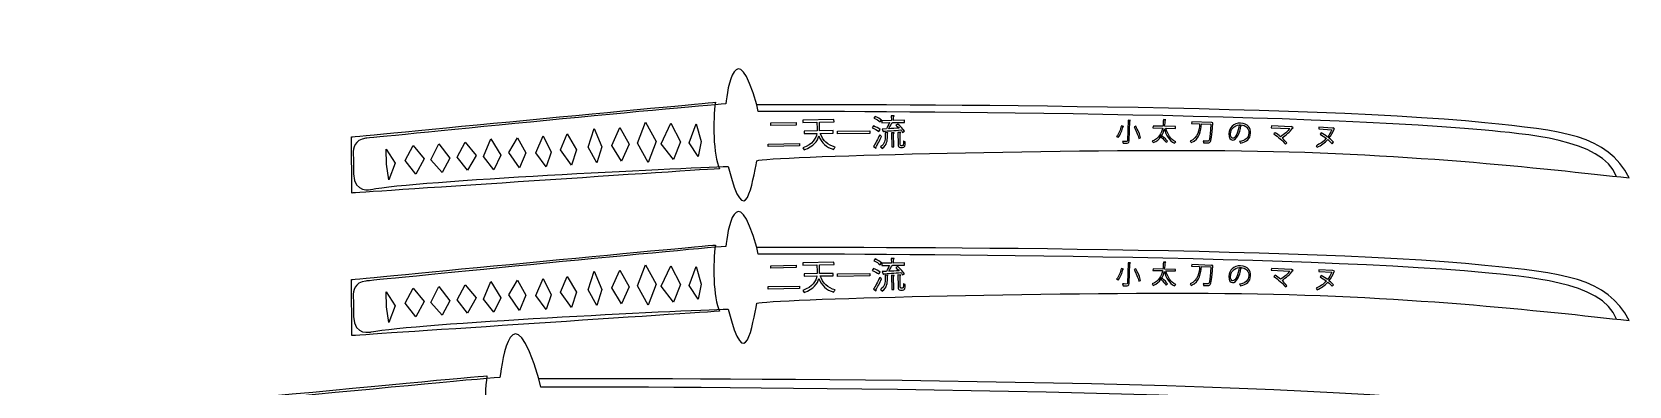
# Model space of a CAD drawing. Extents: x -259 to 741, y -88 to 342.
# Drawn here: x -259 to 741, y 121 to 342 of the extents above; entities that cross this region are included whole.
import ezdxf

# ---------------------------------------------------------------- set-up
doc = ezdxf.new("R2010")
doc.units = 0
doc.header["$MEASUREMENT"] = 0
doc.layers.add('LAYER_1', color=7, linetype='CONTINUOUS')

# ---------------------------------------------------------------- blocks, each defined once
blk = doc.blocks.new('BLOCK_3')
at = {"layer": 'LAYER_1', "color": 5}
for points in [[(203.9, 196.3), (219.8, 196.6), (219.8, 195.1), (203.9, 194.8), (203.9, 196.3)], [(245.6, 191.1), (265.9, 191.5), (265.9, 189.9), (245.7, 189.5), (245.6, 191.1)], [(202.2, 183.2), (221.9, 183.5), (221.9, 182), (202.2, 181.6), (202.2, 183.2)]]:
    blk.add_lwpolyline(points, dxfattribs=at)
for points, knots in [([(269.3, 200.5), (270.7, 199.9), (272.4, 198.9), (273.3, 198.1), (273.3, 198.1), (272.4, 196.9), (272.4, 196.9), (271.6, 197.7), (269.9, 198.8), (268.4, 199.4), (268.4, 199.4), (269.3, 200.5), (269.3, 200.5)], [0, 0, 0, 0, 1, 1, 1, 2, 2, 2, 3, 3, 3, 4, 4, 4, 4]), ([(273.7, 192.6), (273.7, 192.6), (276.3, 192.7), (276.3, 192.7), (276.9, 193.8), (277.7, 195.3), (278.2, 196.5), (278.2, 196.5), (273.4, 196.5), (273.4, 196.5), (273.4, 196.5), (273.4, 197.8), (273.4, 197.8), (273.4, 197.8), (279.4, 197.9), (279.4, 197.9), (279.4, 197.9), (279.3, 200.8), (279.3, 200.8), (279.3, 200.8), (281.2, 200.8), (281.2, 200.8), (281.2, 200.6), (281.1, 200.5), (280.8, 200.5), (280.8, 200.5), (280.8, 197.9), (280.8, 197.9), (280.8, 197.9), (287.6, 198.1), (287.6, 198.1), (287.6, 198.1), (287.6, 196.7), (287.6, 196.7), (287.6, 196.7), (280.2, 196.6), (280.2, 196.6), (280.1, 196.4), (280, 196.4), (279.7, 196.4), (279.2, 195.3), (278.5, 193.9), (277.8, 192.8), (279.8, 192.9), (282.1, 193), (284.3, 193.1), (283.6, 193.8), (282.9, 194.5), (282.2, 195.1), (282.2, 195.1), (283.4, 195.7), (283.4, 195.7), (285, 194.4), (286.8, 192.5), (287.6, 191.2), (287.6, 191.2), (286.4, 190.5), (286.4, 190.5), (286.2, 190.9), (285.8, 191.4), (285.3, 192), (281.4, 191.7), (277.2, 191.4), (274.6, 191.2), (274.6, 191.1), (274.5, 191), (274.3, 190.9), (274.3, 190.9), (273.7, 192.6), (273.7, 192.6)], [0, 0, 0, 0, 1, 1, 1, 2, 2, 2, 3, 3, 3, 4, 4, 4, 5, 5, 5, 6, 6, 6, 7, 7, 7, 8, 8, 8, 9, 9, 9, 10, 10, 10, 11, 11, 11, 12, 12, 12, 13, 13, 13, 14, 14, 14, 15, 15, 15, 16, 16, 16, 17, 17, 17, 18, 18, 18, 19, 19, 19, 20, 20, 20, 21, 21, 21, 22, 22, 22, 23, 23, 23, 23]), ([(243, 190), (243, 190), (234.9, 189.9), (234.9, 189.9), (236.5, 185.4), (239.4, 182.3), (244.3, 181.2), (243.9, 180.9), (243.5, 180.3), (243.3, 179.8), (238.6, 181.1), (235.7, 183.9), (234, 188.3), (233.2, 185), (230.8, 181.8), (224.8, 179.5), (224.6, 179.9), (224.2, 180.5), (223.9, 180.8), (230.3, 183.2), (232.2, 186.5), (232.7, 189.9), (232.7, 189.9), (224.8, 189.7), (224.8, 189.7), (224.8, 189.7), (224.8, 191.2), (224.8, 191.2), (224.8, 191.2), (232.9, 191.4), (232.9, 191.4), (232.9, 191.8), (232.9, 192.3), (232.9, 192.7), (232.9, 192.7), (232.8, 196.8), (232.8, 196.8), (232.8, 196.8), (224, 196.6), (224, 196.6), (224, 196.6), (224, 198.1), (224, 198.1), (224, 198.1), (243.4, 198.5), (243.4, 198.5), (243.4, 198.5), (243.5, 197), (243.5, 197), (243.5, 197), (234.4, 196.8), (234.4, 196.8), (234.4, 196.8), (234.4, 192.8), (234.4, 192.8), (234.4, 192.3), (234.4, 191.9), (234.4, 191.4), (234.4, 191.4), (243, 191.5), (243, 191.5), (243, 191.5), (243, 190), (243, 190)], [0, 0, 0, 0, 1, 1, 1, 2, 2, 2, 3, 3, 3, 4, 4, 4, 5, 5, 5, 6, 6, 6, 7, 7, 7, 8, 8, 8, 9, 9, 9, 10, 10, 10, 11, 11, 11, 12, 12, 12, 13, 13, 13, 14, 14, 14, 15, 15, 15, 16, 16, 16, 17, 17, 17, 18, 18, 18, 19, 19, 19, 20, 20, 20, 21, 21, 21, 21]), ([(268.2, 194.5), (269.6, 194), (271.4, 193), (272.3, 192.3), (272.3, 192.3), (271.5, 191.1), (271.5, 191.1), (270.6, 191.8), (268.8, 192.8), (267.4, 193.3), (267.4, 193.3), (268.2, 194.5), (268.2, 194.5)], [0, 0, 0, 0, 1, 1, 1, 2, 2, 2, 3, 3, 3, 4, 4, 4, 4]), ([(276.9, 188), (277, 185.5), (276.7, 182.6), (273.7, 180.4), (273.5, 180.8), (273, 181.2), (272.6, 181.4), (275.4, 183.3), (275.6, 185.9), (275.6, 188), (275.6, 188), (275.5, 190.3), (275.5, 190.3), (275.5, 190.3), (277.3, 190.2), (277.3, 190.2), (277.3, 190.1), (277.2, 190), (276.9, 189.9), (276.9, 189.9), (276.9, 188), (276.9, 188)], [0, 0, 0, 0, 1, 1, 1, 2, 2, 2, 3, 3, 3, 4, 4, 4, 5, 5, 5, 6, 6, 6, 7, 7, 7, 7]), ([(279.6, 181.4), (279.6, 181.4), (279.5, 190.3), (279.5, 190.3), (279.5, 190.3), (281.2, 190.2), (281.2, 190.2), (281.2, 190), (281.1, 189.9), (280.8, 189.9), (280.8, 189.9), (281, 181.5), (281, 181.5), (281, 181.5), (279.6, 181.4), (279.6, 181.4)], [0, 0, 0, 0, 1, 1, 1, 2, 2, 2, 3, 3, 3, 4, 4, 4, 5, 5, 5, 5]), ([(285, 183.1), (285, 182.3), (285, 182.2), (285.5, 182.2), (285.5, 182.2), (286.2, 182.2), (286.2, 182.2), (286.8, 182.2), (286.9, 182.4), (286.9, 182.9), (287, 183.3), (287, 184.1), (287, 185.2), (287.3, 184.9), (287.7, 184.7), (288.1, 184.6), (288, 182.1), (288, 181), (286.3, 181), (286.3, 181), (285.2, 181), (285.2, 181), (283.6, 180.9), (283.6, 182), (283.6, 183.2), (283.6, 183.2), (283.5, 190.5), (283.5, 190.5), (283.5, 190.5), (285.3, 190.4), (285.3, 190.4), (285.3, 190.2), (285.2, 190.1), (284.9, 190.1), (284.9, 190.1), (285, 183.1), (285, 183.1)], [0, 0, 0, 0, 1, 1, 1, 2, 2, 2, 3, 3, 3, 4, 4, 4, 5, 5, 5, 6, 6, 6, 7, 7, 7, 8, 8, 8, 9, 9, 9, 10, 10, 10, 11, 11, 11, 12, 12, 12, 12]), ([(268.2, 181.6), (269.4, 183.3), (270.9, 186.3), (272.1, 188.9), (272.1, 188.9), (273.2, 188), (273.2, 188), (272.2, 185.6), (270.8, 182.8), (269.7, 181.1), (269.8, 181), (269.8, 180.9), (269.8, 180.8), (269.8, 180.7), (269.8, 180.6), (269.8, 180.5), (269.8, 180.5), (268.2, 181.6), (268.2, 181.6)], [0, 0, 0, 0, 1, 1, 1, 2, 2, 2, 3, 3, 3, 4, 4, 4, 5, 5, 5, 6, 6, 6, 6])]:
    blk.add_open_spline(points, degree=3, knots=knots, dxfattribs=at)
blk = doc.blocks.new('BLOCK_4')
at = {"layer": 'LAYER_1', "color": 5}
for points, knots in [([(424.8, 194.2), (424.8, 194), (424.6, 194), (424.4, 194), (423.9, 191.9), (422.9, 189.1), (421.4, 187.3), (421.1, 187.5), (420.7, 187.8), (420.4, 187.9), (421.9, 189.6), (422.9, 192.3), (423.4, 194.5), (423.4, 194.5), (424.8, 194.2), (424.8, 194.2)], [0, 0, 0, 0, 1, 1, 1, 2, 2, 2, 3, 3, 3, 4, 4, 4, 5, 5, 5, 5]), ([(427.7, 198.1), (427.7, 198.1), (429.1, 198), (429.1, 198), (429.1, 197.9), (429, 197.8), (428.8, 197.8), (428.8, 197.8), (428.4, 185.2), (428.4, 185.2), (428.4, 184.4), (428.1, 184), (427.6, 183.9), (427, 183.7), (426, 183.7), (424.6, 183.8), (424.5, 184.1), (424.3, 184.6), (424.1, 184.9), (424.9, 184.9), (425.5, 184.8), (426, 184.8), (427.1, 184.8), (427.3, 184.8), (427.3, 185.2), (427.3, 185.2), (427.7, 198.1), (427.7, 198.1)], [0, 0, 0, 0, 1, 1, 1, 2, 2, 2, 3, 3, 3, 4, 4, 4, 5, 5, 5, 6, 6, 6, 7, 7, 7, 8, 8, 8, 9, 9, 9, 9]), ([(434.3, 186.7), (433.9, 188.6), (432.7, 191.6), (431.4, 193.9), (431.4, 193.9), (432.4, 194.3), (432.4, 194.3), (433.8, 192), (435.1, 189), (435.4, 187.1), (435.4, 187.1), (434.3, 186.7), (434.3, 186.7)], [0, 0, 0, 0, 1, 1, 1, 2, 2, 2, 3, 3, 3, 4, 4, 4, 4]), ([(457.3, 193), (457.3, 193), (451.3, 193.1), (451.3, 193.1), (452.3, 189.2), (454.3, 186.1), (457.5, 184.6), (457.2, 184.4), (456.9, 184), (456.7, 183.7), (453.4, 185.3), (451.4, 188.6), (450.3, 192.7), (449.5, 189.4), (447.8, 185.9), (443.4, 184), (443.3, 184.3), (442.9, 184.7), (442.7, 184.9), (446.9, 186.6), (448.6, 189.9), (449.2, 193.2), (449.2, 193.2), (443.2, 193.3), (443.2, 193.3), (443.2, 193.3), (443.3, 194.4), (443.3, 194.4), (443.3, 194.4), (449.4, 194.2), (449.4, 194.2), (449.7, 195.8), (449.7, 197.3), (449.7, 198.5), (449.7, 198.5), (451.2, 198.4), (451.2, 198.4), (451.2, 198.3), (451.1, 198.2), (450.9, 198.1), (450.8, 197), (450.8, 195.7), (450.5, 194.2), (450.5, 194.2), (457.3, 194), (457.3, 194), (457.3, 194), (457.3, 193), (457.3, 193)], [0, 0, 0, 0, 1, 1, 1, 2, 2, 2, 3, 3, 3, 4, 4, 4, 5, 5, 5, 6, 6, 6, 7, 7, 7, 8, 8, 8, 9, 9, 9, 10, 10, 10, 11, 11, 11, 12, 12, 12, 13, 13, 13, 14, 14, 14, 15, 15, 15, 16, 16, 16, 16]), ([(480, 196.6), (480, 196.6), (480.6, 196.5), (480.6, 196.5), (480.6, 196.4), (480.6, 196.2), (480.6, 196.1), (480.1, 188), (479.7, 185.3), (479, 184.5), (478.5, 183.9), (478, 183.8), (476.8, 183.9), (476.2, 183.9), (475.6, 183.9), (474.9, 184), (474.9, 184.3), (474.8, 184.8), (474.6, 185.1), (475.8, 185), (476.9, 184.9), (477.4, 184.9), (478.4, 184.9), (478.8, 185.6), (479.5, 195.5), (479.5, 195.5), (473.5, 195.7), (473.5, 195.7), (473.2, 191.8), (472.6, 186.4), (467.2, 184), (467, 184.3), (466.7, 184.7), (466.4, 184.9), (471.5, 187), (472.1, 191.9), (472.4, 195.8), (472.4, 195.8), (467.4, 195.9), (467.4, 195.9), (467.4, 195.9), (467.5, 197), (467.5, 197), (467.5, 197), (479.8, 196.5), (479.8, 196.5), (479.8, 196.5), (480, 196.6), (480, 196.6)], [0, 0, 0, 0, 1, 1, 1, 2, 2, 2, 3, 3, 3, 4, 4, 4, 5, 5, 5, 6, 6, 6, 7, 7, 7, 8, 8, 8, 9, 9, 9, 10, 10, 10, 11, 11, 11, 12, 12, 12, 13, 13, 13, 14, 14, 14, 15, 15, 15, 16, 16, 16, 16]), ([(498.7, 194.9), (498.6, 194.7), (498.5, 194.6), (498.3, 194.6), (497.5, 189.8), (495.6, 185.6), (493, 185.7), (491.7, 185.7), (490.6, 187.1), (490.7, 189.6), (490.8, 193.4), (493.9, 196.4), (498.1, 196.2), (502.6, 196), (504.5, 193.1), (504.3, 190), (504.2, 186.2), (501.9, 184.5), (498, 183.8), (497.9, 184.1), (497.7, 184.5), (497.4, 184.8), (501.1, 185.3), (503, 187), (503.2, 190), (503.3, 192.6), (501.7, 195), (498, 195.2), (497.9, 195.2), (497.7, 195.2), (497.6, 195.2), (497.6, 195.2), (498.7, 194.9), (498.7, 194.9)], [0, 0, 0, 0, 1, 1, 1, 2, 2, 2, 3, 3, 3, 4, 4, 4, 5, 5, 5, 6, 6, 6, 7, 7, 7, 8, 8, 8, 9, 9, 9, 10, 10, 10, 11, 11, 11, 11]), ([(497.2, 195.1), (494, 194.9), (491.9, 192.4), (491.7, 189.6), (491.7, 187.9), (492.3, 186.8), (493.1, 186.8), (495, 186.7), (496.6, 190.8), (497.2, 195.1)], [0, 0, 0, 0, 1, 1, 1, 2, 2, 2, 3, 3, 3, 3]), ([(530.9, 193.3), (530.8, 193.2), (530.7, 193.1), (530.6, 193.1), (529, 190.9), (526.5, 188.7), (524, 187.1), (525.1, 186), (526.3, 184.8), (527.1, 183.8), (527.1, 183.8), (526.1, 183.1), (526.1, 183.1), (524.5, 185.1), (521.5, 187.8), (518.9, 189.5), (518.9, 189.5), (519.7, 190.3), (519.7, 190.3), (520.8, 189.6), (522, 188.7), (523.1, 187.8), (525.3, 189.2), (527.6, 191.1), (528.9, 192.9), (528.9, 192.9), (517.3, 193.4), (517.3, 193.4), (517.3, 193.4), (517.4, 194.5), (517.4, 194.5), (517.4, 194.5), (529.8, 193.9), (529.8, 193.9), (529.8, 193.9), (530, 194), (530, 194), (530, 194), (530.9, 193.3), (530.9, 193.3)], [0, 0, 0, 0, 1, 1, 1, 2, 2, 2, 3, 3, 3, 4, 4, 4, 5, 5, 5, 6, 6, 6, 7, 7, 7, 8, 8, 8, 9, 9, 9, 10, 10, 10, 11, 11, 11, 12, 12, 12, 13, 13, 13, 13]), ([(547.1, 193.8), (547.1, 193.8), (555.7, 193.2), (555.7, 193.2), (555.7, 193.2), (555.9, 193.3), (555.9, 193.3), (555.9, 193.3), (556.8, 192.8), (556.8, 192.8), (556.8, 192.7), (556.7, 192.6), (556.6, 192.6), (555.8, 190.5), (554.7, 188.5), (553.4, 186.9), (554.6, 186), (555.6, 185.1), (556.3, 184.3), (556.3, 184.3), (555.5, 183.4), (555.5, 183.4), (554.7, 184.2), (553.8, 185.1), (552.6, 186), (550.8, 183.9), (548.5, 182.3), (546, 181.3), (545.8, 181.6), (545.5, 181.9), (545.3, 182.2), (547.7, 183.1), (550, 184.7), (551.8, 186.7), (550.5, 187.6), (549.2, 188.6), (547.8, 189.4), (547.8, 189.4), (548.6, 190.2), (548.6, 190.2), (549.9, 189.4), (551.3, 188.5), (552.5, 187.6), (553.5, 188.9), (554.4, 190.4), (555.1, 192.2), (555.1, 192.2), (547.1, 192.7), (547.1, 192.7), (547.1, 192.7), (547.1, 193.8), (547.1, 193.8)], [0, 0, 0, 0, 1, 1, 1, 2, 2, 2, 3, 3, 3, 4, 4, 4, 5, 5, 5, 6, 6, 6, 7, 7, 7, 8, 8, 8, 9, 9, 9, 10, 10, 10, 11, 11, 11, 12, 12, 12, 13, 13, 13, 14, 14, 14, 15, 15, 15, 16, 16, 16, 17, 17, 17, 17]), ([(451.4, 184.2), (450.8, 185.1), (449.4, 186.5), (448.3, 187.6), (448.3, 187.6), (449.2, 188.2), (449.2, 188.2), (450.3, 187.2), (451.7, 185.8), (452.4, 184.9), (452.4, 184.9), (451.4, 184.2), (451.4, 184.2)], [0, 0, 0, 0, 1, 1, 1, 2, 2, 2, 3, 3, 3, 4, 4, 4, 4])]:
    blk.add_open_spline(points, degree=3, knots=knots, dxfattribs=at)
blk = doc.blocks.new('BLOCK_5')
at = {"layer": 'LAYER_1', "color": 5}
for points in [[(203.9, 285.5), (219.8, 285.8), (219.8, 284.2), (203.9, 284), (203.9, 285.5)], [(245.6, 280.3), (265.9, 280.6), (265.9, 279), (245.7, 278.7), (245.6, 280.3)], [(202.2, 272.3), (221.9, 272.7), (221.9, 271.1), (202.2, 270.8), (202.2, 272.3)]]:
    blk.add_lwpolyline(points, dxfattribs=at)
for points, knots in [([(243, 279.2), (243, 279.2), (234.9, 279), (234.9, 279), (236.5, 274.5), (239.4, 271.5), (244.3, 270.4), (243.9, 270), (243.5, 269.4), (243.3, 269), (238.6, 270.2), (235.7, 273.1), (234, 277.4), (233.2, 274.1), (230.8, 270.9), (224.8, 268.7), (224.6, 269), (224.2, 269.6), (223.9, 269.9), (230.3, 272.3), (232.2, 275.7), (232.7, 279), (232.7, 279), (224.8, 278.9), (224.8, 278.9), (224.8, 278.9), (224.8, 280.4), (224.8, 280.4), (224.8, 280.4), (232.9, 280.5), (232.9, 280.5), (232.9, 281), (232.9, 281.4), (232.9, 281.9), (232.9, 281.9), (232.8, 285.9), (232.8, 285.9), (232.8, 285.9), (224, 285.8), (224, 285.8), (224, 285.8), (224, 287.3), (224, 287.3), (224, 287.3), (243.4, 287.6), (243.4, 287.6), (243.4, 287.6), (243.5, 286.1), (243.5, 286.1), (243.5, 286.1), (234.4, 285.9), (234.4, 285.9), (234.4, 285.9), (234.4, 281.9), (234.4, 281.9), (234.4, 281.5), (234.4, 281), (234.4, 280.5), (234.4, 280.5), (243, 280.7), (243, 280.7), (243, 280.7), (243, 279.2), (243, 279.2)], [0, 0, 0, 0, 1, 1, 1, 2, 2, 2, 3, 3, 3, 4, 4, 4, 5, 5, 5, 6, 6, 6, 7, 7, 7, 8, 8, 8, 9, 9, 9, 10, 10, 10, 11, 11, 11, 12, 12, 12, 13, 13, 13, 14, 14, 14, 15, 15, 15, 16, 16, 16, 17, 17, 17, 18, 18, 18, 19, 19, 19, 20, 20, 20, 21, 21, 21, 21]), ([(268.2, 283.6), (269.6, 283.1), (271.4, 282.2), (272.3, 281.4), (272.3, 281.4), (271.5, 280.2), (271.5, 280.2), (270.6, 280.9), (268.8, 281.9), (267.4, 282.5), (267.4, 282.5), (268.2, 283.6), (268.2, 283.6)], [0, 0, 0, 0, 1, 1, 1, 2, 2, 2, 3, 3, 3, 4, 4, 4, 4]), ([(269.3, 289.6), (270.7, 289), (272.4, 288.1), (273.3, 287.3), (273.3, 287.3), (272.4, 286.1), (272.4, 286.1), (271.6, 286.9), (269.9, 287.9), (268.4, 288.5), (268.4, 288.5), (269.3, 289.6), (269.3, 289.6)], [0, 0, 0, 0, 1, 1, 1, 2, 2, 2, 3, 3, 3, 4, 4, 4, 4]), ([(273.7, 281.7), (273.7, 281.7), (276.3, 281.9), (276.3, 281.9), (276.9, 282.9), (277.7, 284.4), (278.2, 285.7), (278.2, 285.7), (273.4, 285.6), (273.4, 285.6), (273.4, 285.6), (273.4, 286.9), (273.4, 286.9), (273.4, 286.9), (279.4, 287.1), (279.4, 287.1), (279.4, 287.1), (279.3, 290), (279.3, 290), (279.3, 290), (281.2, 289.9), (281.2, 289.9), (281.2, 289.7), (281.1, 289.6), (280.8, 289.6), (280.8, 289.6), (280.8, 287.1), (280.8, 287.1), (280.8, 287.1), (287.6, 287.2), (287.6, 287.2), (287.6, 287.2), (287.6, 285.8), (287.6, 285.8), (287.6, 285.8), (280.2, 285.7), (280.2, 285.7), (280.1, 285.6), (280, 285.5), (279.7, 285.5), (279.2, 284.5), (278.5, 283.1), (277.8, 281.9), (279.8, 282), (282.1, 282.2), (284.3, 282.3), (283.6, 282.9), (282.9, 283.6), (282.2, 284.2), (282.2, 284.2), (283.4, 284.8), (283.4, 284.8), (285, 283.6), (286.8, 281.7), (287.6, 280.4), (287.6, 280.4), (286.4, 279.6), (286.4, 279.6), (286.2, 280.1), (285.8, 280.6), (285.3, 281.1), (281.4, 280.8), (277.2, 280.5), (274.6, 280.4), (274.6, 280.2), (274.5, 280.1), (274.3, 280.1), (274.3, 280.1), (273.7, 281.7), (273.7, 281.7)], [0, 0, 0, 0, 1, 1, 1, 2, 2, 2, 3, 3, 3, 4, 4, 4, 5, 5, 5, 6, 6, 6, 7, 7, 7, 8, 8, 8, 9, 9, 9, 10, 10, 10, 11, 11, 11, 12, 12, 12, 13, 13, 13, 14, 14, 14, 15, 15, 15, 16, 16, 16, 17, 17, 17, 18, 18, 18, 19, 19, 19, 20, 20, 20, 21, 21, 21, 22, 22, 22, 23, 23, 23, 23]), ([(268.2, 270.7), (269.4, 272.5), (270.9, 275.5), (272.1, 278), (272.1, 278), (273.2, 277.1), (273.2, 277.1), (272.2, 274.8), (270.8, 272), (269.7, 270.2), (269.8, 270.1), (269.8, 270), (269.8, 269.9), (269.8, 269.8), (269.8, 269.7), (269.8, 269.7), (269.8, 269.7), (268.2, 270.7), (268.2, 270.7)], [0, 0, 0, 0, 1, 1, 1, 2, 2, 2, 3, 3, 3, 4, 4, 4, 5, 5, 5, 6, 6, 6, 6]), ([(276.9, 277.1), (277, 274.6), (276.7, 271.8), (273.7, 269.6), (273.5, 269.9), (273, 270.3), (272.6, 270.5), (275.4, 272.5), (275.6, 275), (275.6, 277.1), (275.6, 277.1), (275.5, 279.5), (275.5, 279.5), (275.5, 279.5), (277.3, 279.4), (277.3, 279.4), (277.3, 279.2), (277.2, 279.1), (276.9, 279.1), (276.9, 279.1), (276.9, 277.1), (276.9, 277.1)], [0, 0, 0, 0, 1, 1, 1, 2, 2, 2, 3, 3, 3, 4, 4, 4, 5, 5, 5, 6, 6, 6, 7, 7, 7, 7]), ([(279.6, 270.6), (279.6, 270.6), (279.5, 279.4), (279.5, 279.4), (279.5, 279.4), (281.2, 279.3), (281.2, 279.3), (281.2, 279.2), (281.1, 279.1), (280.8, 279), (280.8, 279), (281, 270.6), (281, 270.6), (281, 270.6), (279.6, 270.6), (279.6, 270.6)], [0, 0, 0, 0, 1, 1, 1, 2, 2, 2, 3, 3, 3, 4, 4, 4, 5, 5, 5, 5]), ([(285, 272.2), (285, 271.4), (285, 271.3), (285.5, 271.3), (285.5, 271.3), (286.2, 271.3), (286.2, 271.3), (286.8, 271.3), (286.9, 271.5), (286.9, 272), (287, 272.4), (287, 273.2), (287, 274.3), (287.3, 274.1), (287.7, 273.9), (288.1, 273.8), (288, 271.2), (288, 270.1), (286.3, 270.1), (286.3, 270.1), (285.2, 270.1), (285.2, 270.1), (283.6, 270.1), (283.6, 271.1), (283.6, 272.3), (283.6, 272.3), (283.5, 279.6), (283.5, 279.6), (283.5, 279.6), (285.3, 279.5), (285.3, 279.5), (285.3, 279.4), (285.2, 279.2), (284.9, 279.2), (284.9, 279.2), (285, 272.2), (285, 272.2)], [0, 0, 0, 0, 1, 1, 1, 2, 2, 2, 3, 3, 3, 4, 4, 4, 5, 5, 5, 6, 6, 6, 7, 7, 7, 8, 8, 8, 9, 9, 9, 10, 10, 10, 11, 11, 11, 12, 12, 12, 12])]:
    blk.add_open_spline(points, degree=3, knots=knots, dxfattribs=at)
blk = doc.blocks.new('BLOCK_6')
at = {"layer": 'LAYER_1', "color": 5}
for points, knots in [([(424.8, 283.3), (424.8, 283.2), (424.6, 283.1), (424.4, 283.1), (423.9, 281.1), (422.9, 278.2), (421.4, 276.5), (421.1, 276.7), (420.7, 276.9), (420.4, 277.1), (421.9, 278.7), (422.9, 281.5), (423.4, 283.6), (423.4, 283.6), (424.8, 283.3), (424.8, 283.3)], [0, 0, 0, 0, 1, 1, 1, 2, 2, 2, 3, 3, 3, 4, 4, 4, 5, 5, 5, 5]), ([(427.7, 287.2), (427.7, 287.2), (429.1, 287.1), (429.1, 287.1), (429.1, 287), (429, 286.9), (428.8, 286.9), (428.8, 286.9), (428.4, 274.3), (428.4, 274.3), (428.4, 273.5), (428.1, 273.2), (427.6, 273), (427, 272.8), (426, 272.8), (424.6, 272.9), (424.5, 273.2), (424.3, 273.7), (424.1, 274), (424.9, 274), (425.5, 274), (426, 273.9), (427.1, 273.9), (427.3, 273.9), (427.3, 274.3), (427.3, 274.3), (427.7, 287.2), (427.7, 287.2)], [0, 0, 0, 0, 1, 1, 1, 2, 2, 2, 3, 3, 3, 4, 4, 4, 5, 5, 5, 6, 6, 6, 7, 7, 7, 8, 8, 8, 9, 9, 9, 9]), ([(434.3, 275.8), (433.9, 277.7), (432.7, 280.8), (431.4, 283.1), (431.4, 283.1), (432.4, 283.4), (432.4, 283.4), (433.8, 281.1), (435.1, 278.2), (435.4, 276.2), (435.4, 276.2), (434.3, 275.8), (434.3, 275.8)], [0, 0, 0, 0, 1, 1, 1, 2, 2, 2, 3, 3, 3, 4, 4, 4, 4]), ([(457.3, 282.1), (457.3, 282.1), (451.3, 282.2), (451.3, 282.2), (452.3, 278.4), (454.3, 275.2), (457.5, 273.8), (457.2, 273.5), (456.9, 273.1), (456.7, 272.8), (453.4, 274.5), (451.4, 277.7), (450.3, 281.8), (449.5, 278.5), (447.8, 275), (443.4, 273.2), (443.3, 273.5), (442.9, 273.8), (442.7, 274.1), (446.9, 275.8), (448.6, 279.1), (449.2, 282.3), (449.2, 282.3), (443.2, 282.5), (443.2, 282.5), (443.2, 282.5), (443.3, 283.5), (443.3, 283.5), (443.3, 283.5), (449.4, 283.4), (449.4, 283.4), (449.7, 285), (449.7, 286.4), (449.7, 287.7), (449.7, 287.7), (451.2, 287.5), (451.2, 287.5), (451.2, 287.4), (451.1, 287.3), (450.9, 287.3), (450.8, 286.2), (450.8, 284.8), (450.5, 283.4), (450.5, 283.4), (457.3, 283.2), (457.3, 283.2), (457.3, 283.2), (457.3, 282.1), (457.3, 282.1)], [0, 0, 0, 0, 1, 1, 1, 2, 2, 2, 3, 3, 3, 4, 4, 4, 5, 5, 5, 6, 6, 6, 7, 7, 7, 8, 8, 8, 9, 9, 9, 10, 10, 10, 11, 11, 11, 12, 12, 12, 13, 13, 13, 14, 14, 14, 15, 15, 15, 16, 16, 16, 16]), ([(480, 285.7), (480, 285.7), (480.6, 285.6), (480.6, 285.6), (480.6, 285.5), (480.6, 285.4), (480.6, 285.3), (480.1, 277.1), (479.7, 274.4), (479, 273.6), (478.5, 273), (478, 273), (476.8, 273), (476.2, 273), (475.6, 273.1), (474.9, 273.1), (474.9, 273.5), (474.8, 273.9), (474.6, 274.3), (475.8, 274.1), (476.9, 274.1), (477.4, 274.1), (478.4, 274), (478.8, 274.8), (479.5, 284.7), (479.5, 284.7), (473.5, 284.9), (473.5, 284.9), (473.2, 280.9), (472.6, 275.5), (467.2, 273.2), (467, 273.5), (466.7, 273.8), (466.4, 274.1), (471.5, 276.2), (472.1, 281.1), (472.4, 284.9), (472.4, 284.9), (467.4, 285.1), (467.4, 285.1), (467.4, 285.1), (467.5, 286.1), (467.5, 286.1), (467.5, 286.1), (479.8, 285.7), (479.8, 285.7), (479.8, 285.7), (480, 285.7), (480, 285.7)], [0, 0, 0, 0, 1, 1, 1, 2, 2, 2, 3, 3, 3, 4, 4, 4, 5, 5, 5, 6, 6, 6, 7, 7, 7, 8, 8, 8, 9, 9, 9, 10, 10, 10, 11, 11, 11, 12, 12, 12, 13, 13, 13, 14, 14, 14, 15, 15, 15, 16, 16, 16, 16]), ([(498.7, 284), (498.6, 283.9), (498.5, 283.8), (498.3, 283.8), (497.5, 278.9), (495.6, 274.7), (493, 274.8), (491.7, 274.9), (490.6, 276.3), (490.7, 278.7), (490.8, 282.5), (493.9, 285.6), (498.1, 285.4), (502.6, 285.2), (504.5, 282.2), (504.3, 279.1), (504.2, 275.4), (501.9, 273.7), (498, 272.9), (497.9, 273.2), (497.7, 273.6), (497.4, 273.9), (501.1, 274.5), (503, 276.1), (503.2, 279.1), (503.3, 281.7), (501.7, 284.2), (498, 284.3), (497.9, 284.3), (497.7, 284.3), (497.6, 284.3), (497.6, 284.3), (498.7, 284), (498.7, 284)], [0, 0, 0, 0, 1, 1, 1, 2, 2, 2, 3, 3, 3, 4, 4, 4, 5, 5, 5, 6, 6, 6, 7, 7, 7, 8, 8, 8, 9, 9, 9, 10, 10, 10, 11, 11, 11, 11]), ([(497.2, 284.3), (494, 284), (491.9, 281.5), (491.7, 278.7), (491.7, 277), (492.3, 276), (493.1, 275.9), (495, 275.8), (496.6, 280), (497.2, 284.3)], [0, 0, 0, 0, 1, 1, 1, 2, 2, 2, 3, 3, 3, 3]), ([(530.9, 282.4), (530.8, 282.3), (530.7, 282.3), (530.6, 282.3), (529, 280.1), (526.5, 277.8), (524, 276.2), (525.1, 275.2), (526.3, 273.9), (527.1, 273), (527.1, 273), (526.1, 272.2), (526.1, 272.2), (524.5, 274.2), (521.5, 276.9), (518.9, 278.6), (518.9, 278.6), (519.7, 279.4), (519.7, 279.4), (520.8, 278.7), (522, 277.8), (523.1, 276.9), (525.3, 278.3), (527.6, 280.3), (528.9, 282), (528.9, 282), (517.3, 282.5), (517.3, 282.5), (517.3, 282.5), (517.4, 283.6), (517.4, 283.6), (517.4, 283.6), (529.8, 283.1), (529.8, 283.1), (529.8, 283.1), (530, 283.2), (530, 283.2), (530, 283.2), (530.9, 282.4), (530.9, 282.4)], [0, 0, 0, 0, 1, 1, 1, 2, 2, 2, 3, 3, 3, 4, 4, 4, 5, 5, 5, 6, 6, 6, 7, 7, 7, 8, 8, 8, 9, 9, 9, 10, 10, 10, 11, 11, 11, 12, 12, 12, 13, 13, 13, 13]), ([(547.1, 282.9), (547.1, 282.9), (555.7, 282.3), (555.7, 282.3), (555.7, 282.3), (555.9, 282.5), (555.9, 282.5), (555.9, 282.5), (556.8, 281.9), (556.8, 281.9), (556.8, 281.8), (556.7, 281.8), (556.6, 281.7), (555.8, 279.6), (554.7, 277.6), (553.4, 276), (554.6, 275.1), (555.6, 274.2), (556.3, 273.4), (556.3, 273.4), (555.5, 272.5), (555.5, 272.5), (554.7, 273.3), (553.8, 274.2), (552.6, 275.1), (550.8, 273), (548.5, 271.5), (546, 270.4), (545.8, 270.7), (545.5, 271.1), (545.3, 271.3), (547.7, 272.3), (550, 273.8), (551.8, 275.8), (550.5, 276.8), (549.2, 277.7), (547.8, 278.5), (547.8, 278.5), (548.6, 279.3), (548.6, 279.3), (549.9, 278.5), (551.3, 277.6), (552.5, 276.7), (553.5, 278), (554.4, 279.5), (555.1, 281.3), (555.1, 281.3), (547.1, 281.8), (547.1, 281.8), (547.1, 281.8), (547.1, 282.9), (547.1, 282.9)], [0, 0, 0, 0, 1, 1, 1, 2, 2, 2, 3, 3, 3, 4, 4, 4, 5, 5, 5, 6, 6, 6, 7, 7, 7, 8, 8, 8, 9, 9, 9, 10, 10, 10, 11, 11, 11, 12, 12, 12, 13, 13, 13, 14, 14, 14, 15, 15, 15, 16, 16, 16, 17, 17, 17, 17]), ([(451.4, 273.4), (450.8, 274.3), (449.4, 275.7), (448.3, 276.7), (448.3, 276.7), (449.2, 277.3), (449.2, 277.3), (450.3, 276.3), (451.7, 275), (452.4, 274.1), (452.4, 274.1), (451.4, 273.4), (451.4, 273.4)], [0, 0, 0, 0, 1, 1, 1, 2, 2, 2, 3, 3, 3, 4, 4, 4, 4])]:
    blk.add_open_spline(points, degree=3, knots=knots, dxfattribs=at)
blk = doc.blocks.new('BLOCK_2')
at = {"layer": 'LAYER_1', "color": 5}
for points in [[(94.9, 260.6), (89.5, 270.3), (93.3, 282), (98.2, 270.5), (94.9, 260.6)], [(110.4, 261.7), (104.4, 271.5), (109.4, 282.7), (115.3, 272.2), (110.4, 261.7)], [(127.1, 260.7), (120.4, 272.8), (125.5, 286), (132.2, 273.9), (127.1, 260.7)], [(143.1, 262.6), (135.2, 272.5), (141.4, 285.3), (147.3, 273.7), (143.1, 262.6)], [(158.5, 264.6), (152.9, 273.1), (157.1, 284.9), (160.3, 273.9), (158.5, 264.6)], [(-18.4, 253.4), (-25.1, 262), (-20, 271.4), (-13.2, 263.1), (-18.4, 253.4)], [(-1.9, 254.5), (-8.9, 262.5), (-3.9, 272.4), (3, 263.5), (-1.9, 254.5)], [(14.1, 255.9), (7.6, 264.1), (12.5, 273.5), (19.5, 265.2), (14.1, 255.9)], [(30.4, 256.3), (24, 264.6), (28.7, 275.5), (34.8, 265.4), (30.4, 256.3)], [(46.6, 257.4), (39.9, 267.1), (45.3, 276.3), (50.5, 266.9), (46.6, 257.4)], [(63.2, 258.1), (56.8, 266.8), (61.4, 277.4), (66.5, 267.3), (63.2, 258.1)], [(79.1, 259.2), (72.3, 268.8), (76.4, 278.7), (82.2, 268.8), (79.1, 259.2)], [(-35.3, 249.9), (-36.7, 259.7), (-37, 269.1), (-31.3, 260.3), (-35.3, 249.9)], [(94.9, 171.5), (89.5, 181.1), (93.3, 192.9), (98.2, 181.4), (94.9, 171.5)], [(110.4, 172.5), (104.4, 182.4), (109.4, 193.5), (115.3, 183), (110.4, 172.5)], [(127.1, 171.6), (120.4, 183.7), (125.5, 196.9), (132.2, 184.8), (127.1, 171.6)], [(143.1, 173.4), (135.2, 183.4), (141.4, 196.1), (147.3, 184.6), (143.1, 173.4)], [(158.5, 175.4), (152.9, 183.9), (157.1, 195.8), (160.3, 184.7), (158.5, 175.4)], [(-18.4, 164.3), (-25.1, 172.9), (-20, 182.3), (-13.2, 173.9), (-18.4, 164.3)], [(-1.9, 165.4), (-8.9, 173.3), (-3.9, 183.3), (3, 174.4), (-1.9, 165.4)], [(14.1, 166.7), (7.6, 175), (12.5, 184.4), (19.5, 176.1), (14.1, 166.7)], [(30.4, 167.2), (24, 175.4), (28.7, 186.4), (34.8, 176.2), (30.4, 167.2)], [(46.6, 168.3), (39.9, 178), (45.3, 187.2), (50.5, 177.8), (46.6, 168.3)], [(63.2, 169), (56.8, 177.7), (61.4, 188.3), (66.5, 178.1), (63.2, 169)], [(79.1, 170.1), (72.3, 179.7), (76.4, 189.5), (82.2, 179.7), (79.1, 170.1)], [(-35.3, 160.8), (-36.7, 170.5), (-37, 179.9), (-31.3, 171.2), (-35.3, 160.8)]]:
    blk.add_lwpolyline(points, dxfattribs=at)
at = {"layer": 'LAYER_1', "color": 3}
for points in [[(741.3, 251.2), (687.9, 257), (598.3, 267.3), (488.3, 268.2), (378.4, 269.1), (202.3, 264.6), (195.2, 261.9), (192.5, 249.4), (188, 214.5), (177.3, 258.3), (146.9, 257.4), (-19.4, 249.4), (-46.2, 244), (-46.2, 244), (-57.1, 241.1), (-57.3, 253.6), (-57.5, 266.2), (-57.4, 261.8), (-57.5, 266.2), (-57.6, 269.8), (-56.9, 274.9), (-49.6, 275.9), (-49.6, 275.9), (150.3, 295.8), (175.7, 297.4), (176.7, 306.1), (182.1, 342.3), (195.2, 296.8), (195.2, 296.8), (528.6, 298.2), (650.9, 285.6), (698.8, 280.8), (727.8, 278.3), (741.3, 251.2)], [(741.3, 162), (687.9, 167.9), (598.3, 178.1), (488.3, 179), (378.4, 179.9), (202.3, 175.4), (195.2, 172.8), (192.5, 160.3), (188, 125.4), (177.3, 169.2), (146.9, 168.3), (-19.4, 160.3), (-46.2, 154.9), (-46.2, 154.9), (-57.1, 152), (-57.3, 164.5), (-57.5, 177), (-57.4, 172.6), (-57.5, 177), (-57.6, 180.7), (-56.9, 185.7), (-49.6, 186.7), (-49.6, 186.7), (150.3, 206.6), (175.7, 208.3), (176.7, 217), (182.1, 253.2), (195.2, 207.6), (195.2, 207.6), (528.6, 209), (650.9, 196.5), (698.8, 191.6), (727.8, 189.1), (741.3, 162)]]:
    blk.add_open_spline(points, degree=3, knots=[0, 0, 0, 0, 1, 1, 1, 2, 2, 2, 3, 3, 3, 4, 4, 4, 5, 5, 5, 6, 6, 6, 7, 7, 7, 8, 8, 8, 9, 9, 9, 10, 10, 10, 11, 11, 11, 11], dxfattribs=at)
at = {"layer": 'LAYER_1', "color": 5}
for points in [[(-58.7, 276.8), (-58.7, 276.8), (-58.4, 241.7), (-58.4, 241.7), (-58.4, 241.7), (142.4, 255.1), (171.8, 256.9), (167.7, 265), (167.7, 287.7), (169.2, 298.4), (157.6, 297.5), (-58.7, 276.8), (-58.7, 276.8)], [(-58.7, 187.6), (-58.7, 187.6), (-58.4, 152.6), (-58.4, 152.6), (-58.4, 152.6), (142.4, 165.9), (171.8, 167.8), (167.7, 175.9), (167.7, 198.5), (169.2, 209.2), (157.6, 208.4), (-58.7, 187.6), (-58.7, 187.6)]]:
    blk.add_open_spline(points, degree=3, knots=[0, 0, 0, 0, 1, 1, 1, 2, 2, 2, 3, 3, 3, 4, 4, 4, 4], dxfattribs=at)
at = {"layer": 'LAYER_1', "color": 1}
for points in [[(733.5, 251.9), (733.5, 251.9), (733.5, 251.9), (733.5, 251.9), (724.8, 276), (673.6, 278.5), (651.3, 281), (517.2, 293.2), (200.1, 292.7), (196.1, 292.7), (196.1, 292.7), (195.2, 296.8), (195.2, 296.8)], [(733.5, 162.8), (733.5, 162.8), (733.5, 162.8), (733.5, 162.8), (724.8, 186.9), (673.6, 189.4), (651.3, 191.9), (517.2, 204.1), (200.1, 203.5), (196.1, 203.5), (196.1, 203.5), (195.2, 207.6), (195.2, 207.6)]]:
    blk.add_open_spline(points, degree=3, knots=[0, 0, 0, 0, 1, 1, 1, 2, 2, 2, 3, 3, 3, 4, 4, 4, 4], dxfattribs=at)
at = {"layer": 'LAYER_1'}
for name in ['BLOCK_5', 'BLOCK_6', 'BLOCK_3', 'BLOCK_4']:
    blk.add_blockref(name, (0, 0), dxfattribs=at)
blk = doc.blocks.new('BLOCK_7')
at = {"layer": 'LAYER_1', "color": 3}
blk.add_open_spline([(741.3, 68.5), (674.5, 75.9), (562.5, 88.6), (425.1, 89.8), (287.7, 90.9), (67.6, 85.3), (58.6, 81.9), (55.3, 66.3), (49.7, 22.7), (36.3, 77.5), (-1.7, 76.4), (-209.5, 66.3), (-243, 59.6), (-243, 59.6), (-256.7, 55.9), (-257, 71.6), (-257.2, 87.3), (-257.1, 81.8), (-257.2, 87.3), (-257.3, 91.9), (-256.5, 98.1), (-247.4, 99.4), (-247.4, 99.4), (2.5, 124.3), (34.3, 126.4), (35.6, 137.2), (42.3, 182.5), (58.6, 125.5), (58.6, 125.5), (475.5, 127.3), (628.3, 111.6), (688.2, 105.5), (724.4, 102.4), (741.3, 68.5)], degree=3, knots=[0, 0, 0, 0, 1, 1, 1, 2, 2, 2, 3, 3, 3, 4, 4, 4, 5, 5, 5, 6, 6, 6, 7, 7, 7, 8, 8, 8, 9, 9, 9, 10, 10, 10, 11, 11, 11, 11], dxfattribs=at)
at = {"layer": 'LAYER_1', "color": 5}
blk.add_open_spline([(-258.7, 100.5), (-258.7, 100.5), (-258.3, 56.7), (-258.3, 56.7), (-258.3, 56.7), (-7.4, 73.4), (29.4, 75.7), (24.3, 85.9), (24.3, 114.2), (26.2, 127.5), (11.7, 126.5), (-258.7, 100.5), (-258.7, 100.5)], degree=3, knots=[0, 0, 0, 0, 1, 1, 1, 2, 2, 2, 3, 3, 3, 4, 4, 4, 4], dxfattribs=at)
at = {"layer": 'LAYER_1', "color": 1}
blk.add_open_spline([(731.5, 69.4), (731.5, 69.4), (731.5, 69.4), (731.5, 69.4), (720.7, 99.6), (656.7, 102.7), (628.8, 105.8), (461.2, 121.1), (64.8, 120.4), (59.9, 120.4), (59.9, 120.4), (58.6, 125.5), (58.6, 125.5)], degree=3, knots=[0, 0, 0, 0, 1, 1, 1, 2, 2, 2, 3, 3, 3, 4, 4, 4, 4], dxfattribs=at)

msp = doc.modelspace()

# ---------------------------------------------------------------- block references
at = {"layer": 'LAYER_1'}
for name in ['BLOCK_2', 'BLOCK_7']:
    msp.add_blockref(name, (0, 0), dxfattribs=at)

doc.saveas('drawing.dxf')
